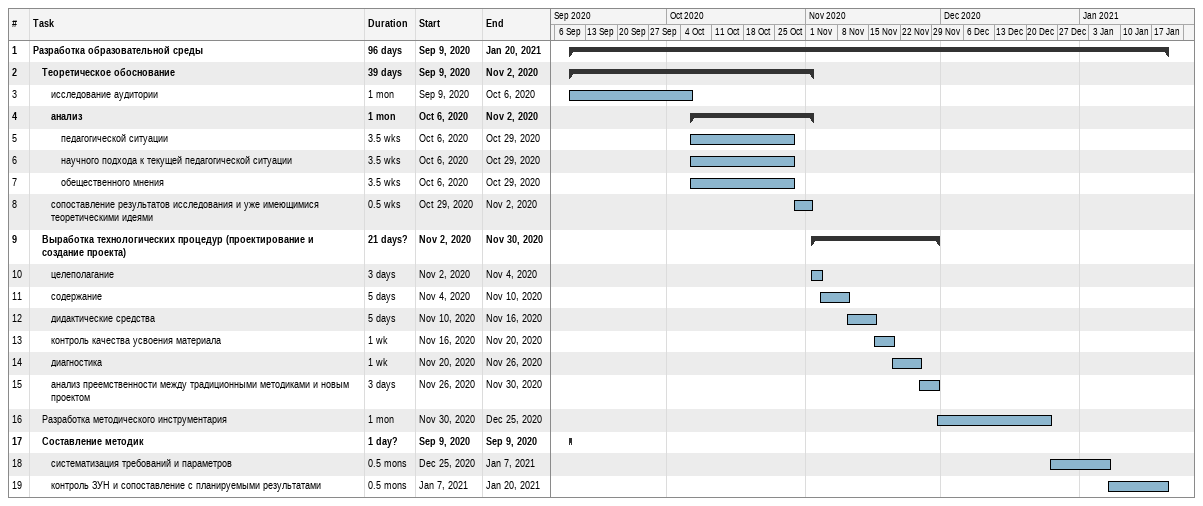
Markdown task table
| ID | Level | Task | Duration | Start | Finish |
|---|---|---|---|---|---|
| 1 | 1 | **Разработка образовательной среды** | 96d | 2020-09-09 | 2021-01-20 |
| 2 | 2 | **Теоретическое обоснование** | 39d | 2020-09-09 | 2020-11-02 |
| 3 | 3 | исследование аудитории | 1mo | 2020-09-09 | 2020-10-06 |
| 4 | 3 | **анализ** | 1mo | 2020-10-06 | 2020-11-02 |
| 5 | 4 | педагогической ситуации | 3.5w | 2020-10-06 | 2020-10-29 |
| 6 | 4 | научного подхода к текущей педагогической ситуации | 3.5w | 2020-10-06 | 2020-10-29 |
| 7 | 4 | обещественного мнения | 3.5w | 2020-10-06 | 2020-10-29 |
| 8 | 3 | сопоставление результатов исследования и уже имеющимися теоретическими идеями | 0.5w | 2020-10-29 | 2020-11-02 |
| 9 | 2 | **Выработка технологических процедур (проектирование и создание проекта)** | 21d? | 2020-11-02 | 2020-11-30 |
| 10 | 3 | целеполагание | 3d | 2020-11-02 | 2020-11-04 |
| 11 | 3 | содержание | 5d | 2020-11-04 | 2020-11-10 |
| 12 | 3 | дидактические средства | 5d | 2020-11-10 | 2020-11-16 |
| 13 | 3 | контроль качества усвоения материала | 1w | 2020-11-16 | 2020-11-20 |
| 14 | 3 | диагностика | 1w | 2020-11-20 | 2020-11-26 |
| 15 | 3 | анализ преемственности между традиционными методиками и новым проектом | 3d | 2020-11-26 | 2020-11-30 |
| 16 | 2 | Разработка методического инструментария | 1mo | 2020-11-30 | 2020-12-25 |
| 17 | 2 | **Составление методик** | 1d? | 2020-09-09 | 2020-09-09 |
| 18 | 3 | систематизация требований и параметров | 0.5mo | 2020-12-25 | 2021-01-07 |
| 19 | 3 | контроль ЗУН и сопоставление с планируемыми результатами | 0.5mo | 2021-01-07 | 2021-01-20 |
